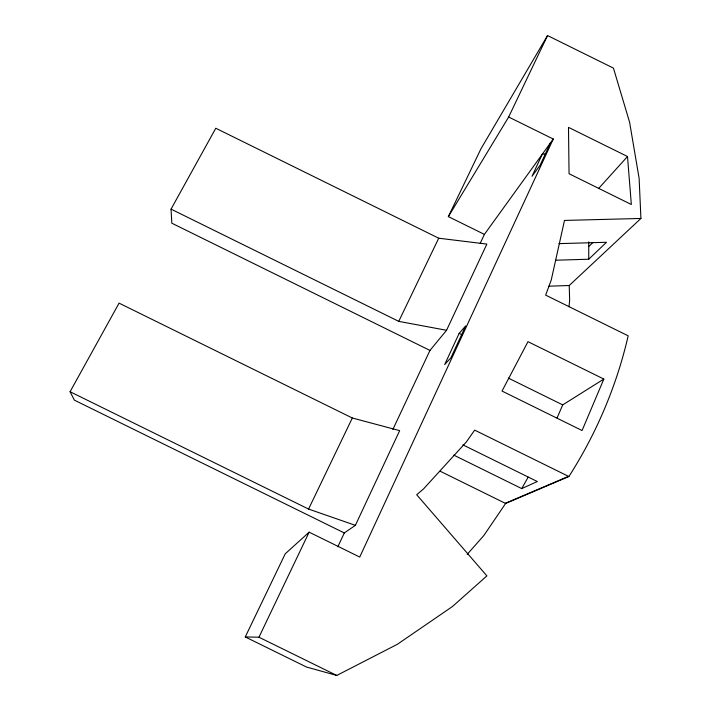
<?xml version="1.0" encoding="UTF-8"?>
<svg xmlns="http://www.w3.org/2000/svg" width="711" height="711" viewBox="0 0 711 711"><rect width="100%" height="100%" fill="white"/><g stroke="black" fill="none" stroke-linecap="round" stroke-linejoin="round"><path stroke-width="1.07" d="M555.798 260.217L588.752 259.222L588.735 241.891M569.031 306.725L569.653 300.122L569.227 285.511L640.922 218.455L639.118 178.292L629.591 122.239L613.451 68.123L547.541 35.55L480.965 148.777L448.365 216.615L484.404 234.39L553.247 139.036L508.658 117.013L448.365 216.615M603.843 379.07L582.078 430.519L502.028 391.068L527.989 341.671L603.843 379.07L562.712 404.888L557.051 418.032M459.155 333.361L444.695 364.53L450.916 357.775L465.687 325.887L459.155 333.361L462.132 334.828M550.43 142.938L540.031 165.379L532.032 176.275L542.235 154.287L545.435 153.807M640.922 218.455L564.498 220.428L551.203 280.178L545.657 295.127L628.177 335.832C616.757 385.531 596.422 433.621 568.871 476.53L474.664 430.119L466.327 441.984L423.569 488.884L416.699 494.74L486.893 575.874L452.436 606.545L397.351 644.299L336.756 675.45L306.512 667.042L245.259 636.94L285.235 553.816L309.143 532.166L359.739 557.06L553.247 139.036M355.384 525.34L399.662 430.626L352.327 418.006L119.066 303.135L70.078 391.725L74.371 400.142L344.311 532.948L355.384 525.34L308.574 509.067L70.078 391.725M446.561 330.286L486.857 244.086L438.714 238.212L215.78 128.238L171.049 209.132L171.822 223.201L429.959 350.425L446.561 330.286L398.755 321.363L171.049 209.132M337.814 546.803L344.311 532.948M392.872 429.462L429.959 350.425M480.183 243.393L484.404 234.39M245.259 636.94L258.955 637.216L309.143 532.166M508.658 117.013L547.541 35.55M308.574 509.067L352.327 418.006M398.755 321.363L438.714 238.212M453.787 455.12L521.714 488.581L528.175 477.134M568.871 476.53L505.637 503.459L483.844 535.499L467.207 554.349M598.564 188.548L627.502 156.5L568.489 127.358L569.058 173.742L631.341 204.492L627.502 156.5M589.046 246.264L592.885 242.469M588.752 259.222L606.483 242.282L558.935 243.633M521.714 488.581L537.347 481.534L462.888 444.864M505.334 503.308L568.507 476.352M548.803 286.195L569.227 285.511M258.955 637.216L336.756 675.45M508.321 378.074L562.712 404.888M440.162 471.215L505.637 503.459M552.714 138.769L552.749 140.103"/></g></svg>
